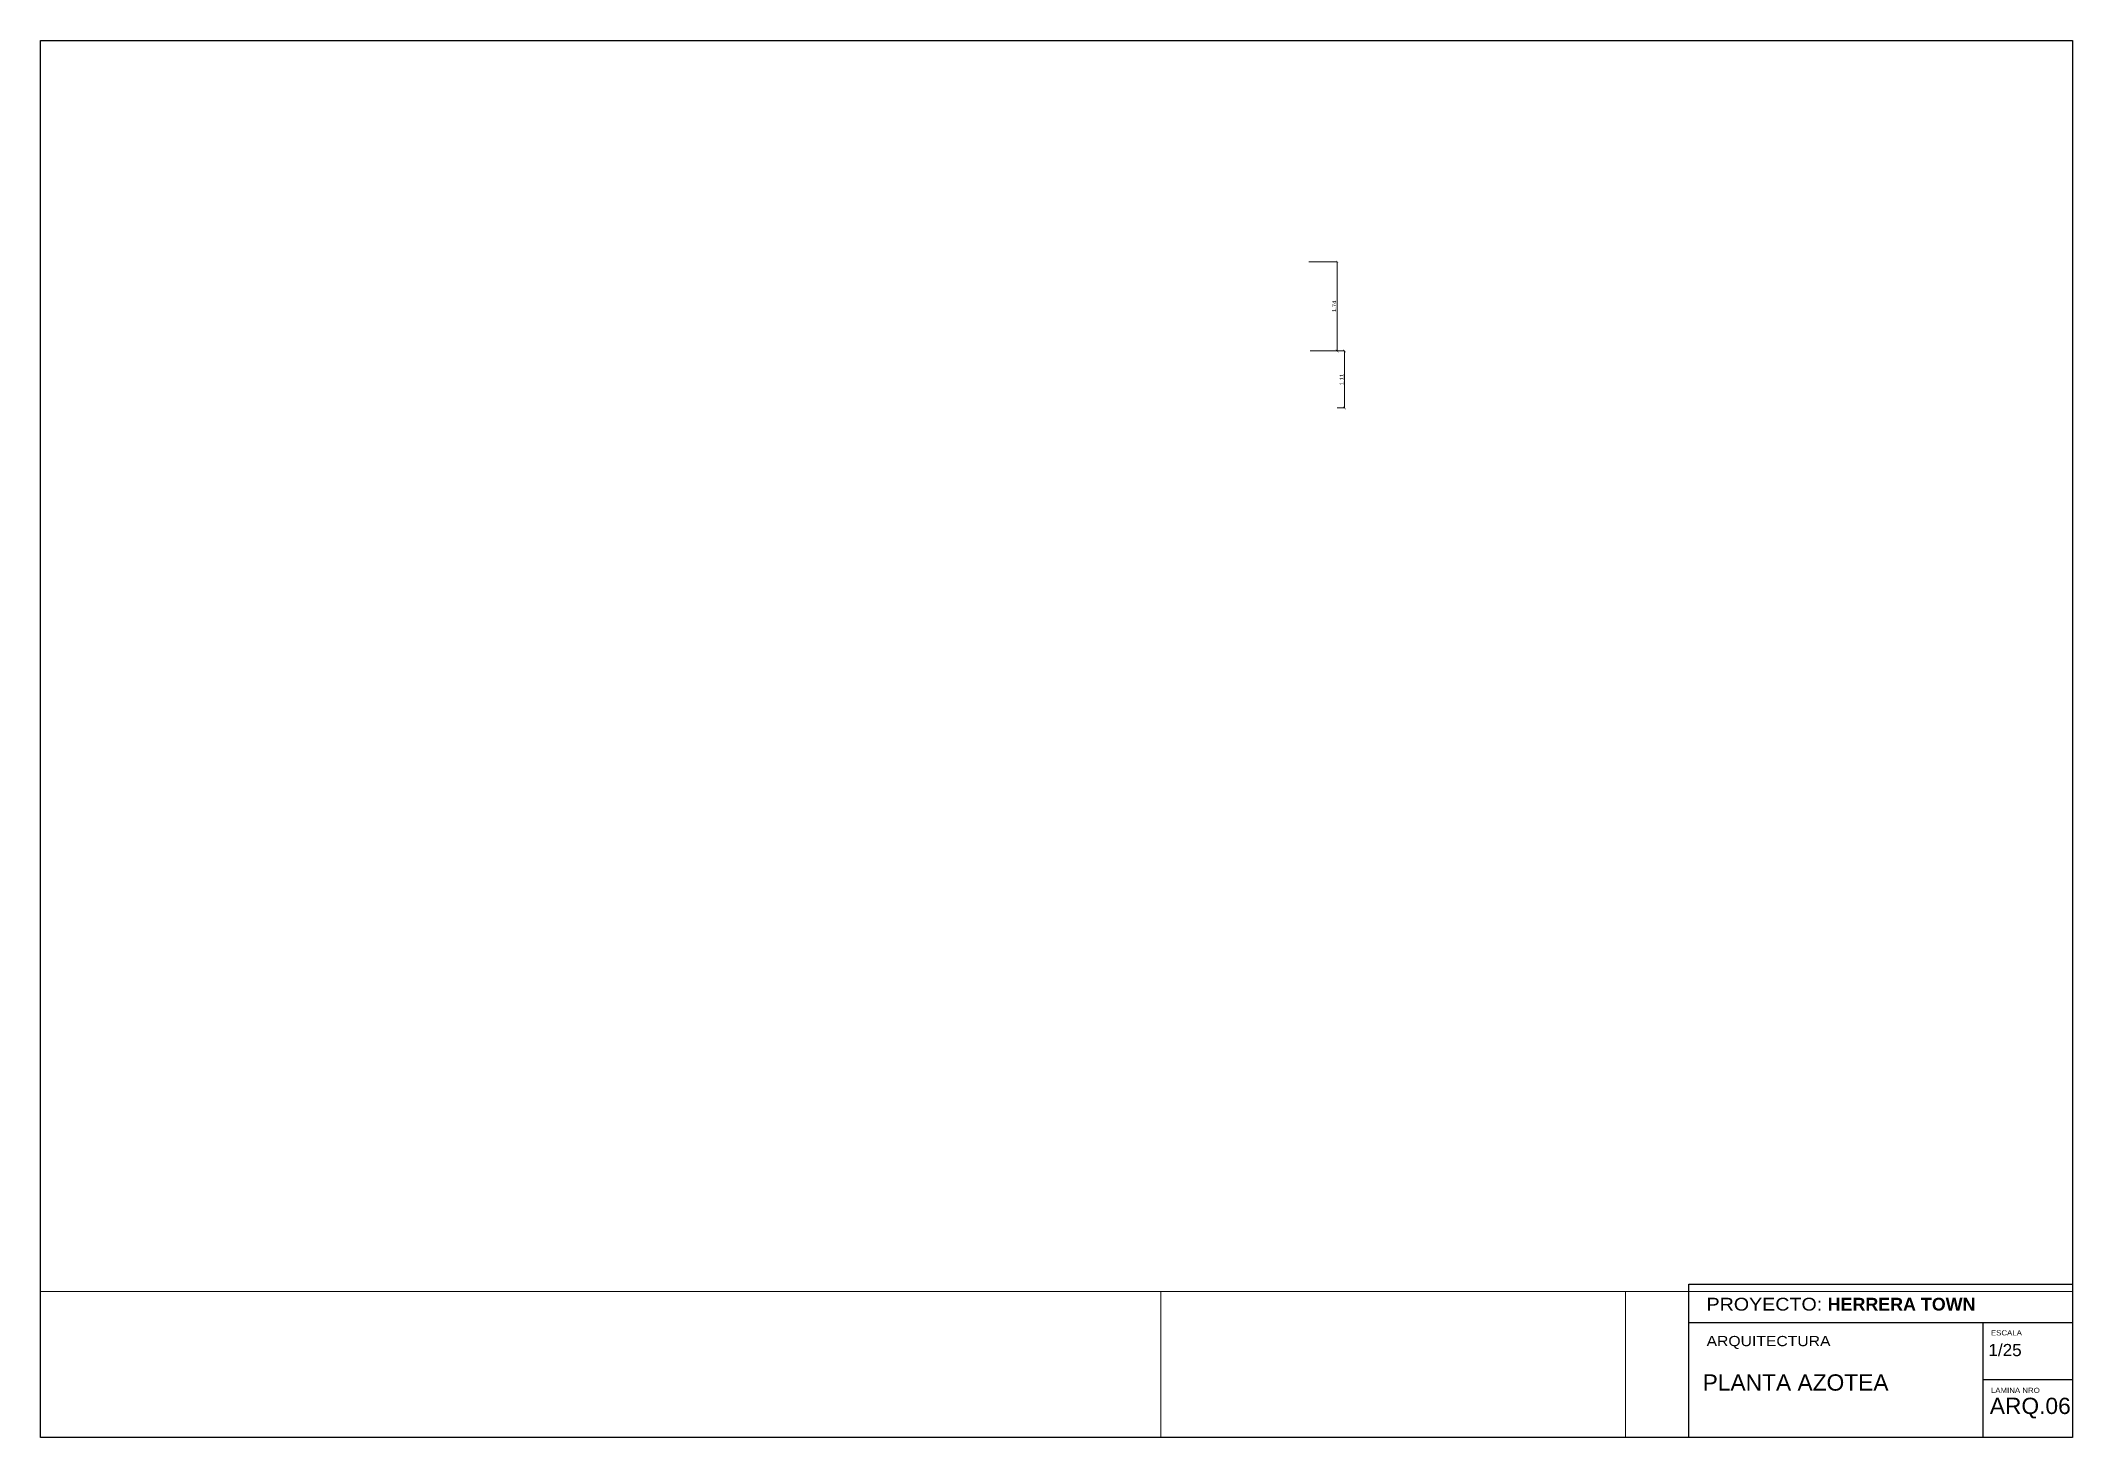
# Paper-space layout '05.TERRAZA (2)' of a CAD drawing. Header units: metres. Extents: x 22 to 817, y 20 to 567.
# The model-space entities are those that its viewports show. They can reach past a viewport. Long polylines and large blocks are cut down to what shows.
import ezdxf
from ezdxf.enums import TextEntityAlignment as Align

# ---------------------------------------------------------------- set-up
doc = ezdxf.new("R2010")
doc.units = ezdxf.units.M
doc.header["$LTSCALE"] = 10
for name, color, linetype in [('0.1', 1, 'Continuous'), ('A-Pisos', 1, 'Continuous'), ('NRO.ROTULO', 1, 'Continuous')]:
    doc.layers.add(name, color=color, linetype=linetype)
doc.styles.add('1-50', font='arial.ttf', dxfattribs={"width": 1.1, "height": 0.075})
doc.styles.add('Arial', font='arial.ttf')
doc.styles.add('ROMANS', font='arial.ttf', dxfattribs={"width": 1.02, "height": 1.2})
doc.dimstyles.new('1-50', dxfattribs={"dimscale": 0, "dimtxt": 0.075, "dimasz": 0.05, "dimexe": 0, "dimexo": 0.025, "dimgap": 0.02, "dimtad": 1, "dimzin": 4, "dimdsep": 46, "dimtxsty": '1-50', "dimblk": 'ARCHTICK', "dimcen": 0.09, "dimclrd": 256, "dimclre": 8, "dimclrt": 2, "dimadec": 0, "dimazin": 3, "dimtfac": 1, "dimtofl": 0, "dimtmove": 2, "dimatfit": 3, "dimldrblk": 'OPEN90', "dimfxl": 1, "dimtolj": 1, "dimtzin": 0, "dimlwd": 18, "dimlwe": 18, "dimarcsym": 0})

# ---------------------------------------------------------------- blocks, each defined once
blk = doc.blocks.new('rótulo')
for p, q in [((-35, 45), (-35, 0)), ((0, 22.5), (-35, 22.5))]:
    blk.add_line(p, q)
for points in [[(0, 0), (-794.85, 0), (-794.85, 546.62), (0, 546.62)], [(0, 0), (-150, 0), (-150, 60), (0, 60)]]:
    blk.add_lwpolyline(points, close=True)
blk.add_lwpolyline([(-150, 45), (0, 45)])
at = {"layer": '0.1'}
blk.add_line((0, 45), (0, 0), dxfattribs=at)
at = {"attachment_point": 1, "style": '1-50'}
for s, width, gutter_width, heights, insert, char_height in [('PROYECTO: {\\fArial|b1|i0|c0|p34;HERRERA TOWN}', 176.8359, 1.12, [0], (-143.11, 54.63), 5), ('ARQUITECTURA', 55.379, 1.93, [6.85], (-143.1, 39.7), 4), ('ESCALA', 32.3125, 1.12, [3.99], (-31.86, 41.91), 2), ('LAMINA NRO', 32.3125, 1.12, [3.99], (-31.86, 19.41), 2)]:
    blk.add_mtext_dynamic_manual_height_columns(s, width=width, gutter_width=gutter_width, heights=heights, dxfattribs=dict(at, insert=insert, char_height=char_height))
blk = doc.blocks.new('A$C3C1573BB')
at = {"style": 'ROMANS'}
for tag, p in [('ESCALA', (-15.56, -25.32)), ('TITULO', (-70.23, -37.14)), ('NRO', (-20.74, -36.81))]:
    blk.add_attdef(tag, p, '', height=1.5, dxfattribs=at)
blk = doc.blocks.new('_ArchTick')
at = {"color": 0, "linetype": 'ByBlock', "const_width": 0.15}
blk.add_lwpolyline([(-0.5, -0.5), (0.5, 0.5)], dxfattribs=at)
blk = doc.blocks.new('*D97')
at = {"layer": 'A-Pisos', "color": 8, "lineweight": 18, "transparency": 16777216}
for p, q in [((358.321, -270.326), (358.872, -270.326)), ((358.341, -272.071), (358.872, -272.071))]:
    blk.add_line(p, q, dxfattribs=at)
at = {"layer": 'A-Pisos', "lineweight": 18, "transparency": 16777216}
blk.add_line((358.872, -270.326), (358.872, -272.071), dxfattribs=at)
at = {"layer": 'Defpoints', "color": 0, "transparency": 16777216}
for p in [(358.296, -270.326), (358.316, -272.071), (358.872, -272.071)]:
    blk.add_point(p, dxfattribs=at)
at = {"layer": 'A-Pisos', "lineweight": 18, "transparency": 16777216, "xscale": 0.05, "yscale": 0.05, "zscale": 0.05}
for p, rotation in [((358.872, -270.326), 90), ((358.872, -272.071), 270)]:
    blk.add_blockref('_ArchTick', p, dxfattribs=dict(at, rotation=rotation))
at = {"layer": 'A-Pisos', "color": 2, "transparency": 16777216, "insert": (358.814, -271.198), "char_height": 0.075, "attachment_point": 5, "rotation": 90, "style": '1-50'}
blk.add_mtext('\\A1;1.74', dxfattribs=at)
blk = doc.blocks.new('_Open90')
at = {"color": 0, "linetype": 'ByBlock', "lineweight": -2}
for p, q in [((0, 0), (-1, 0)), ((-0.5, 0.5), (0, 0)), ((0, 0), (-0.5, -0.5))]:
    blk.add_line(p, q, dxfattribs=at)
blk = doc.blocks.new('*D98')
at = {"layer": 'A-Pisos', "color": 8, "lineweight": 18, "transparency": 16777216}
for p, q in [((358.868, -272.071), (359.015, -272.071)), ((358.871, -273.186), (359.015, -273.186))]:
    blk.add_line(p, q, dxfattribs=at)
at = {"layer": 'A-Pisos', "lineweight": 18, "transparency": 16777216}
blk.add_line((359.015, -272.071), (359.015, -273.186), dxfattribs=at)
at = {"layer": 'Defpoints', "color": 0, "transparency": 16777216}
for p in [(358.843, -272.071), (358.846, -273.186), (359.015, -273.186)]:
    blk.add_point(p, dxfattribs=at)
at = {"layer": 'A-Pisos', "lineweight": 18, "transparency": 16777216, "xscale": 0.05, "yscale": 0.05, "zscale": 0.05}
for p, rotation in [((359.015, -272.071), 90), ((359.015, -273.186), 270)]:
    blk.add_blockref('_ArchTick', p, dxfattribs=dict(at, rotation=rotation))
at = {"layer": 'A-Pisos', "color": 2, "transparency": 16777216, "insert": (358.958, -272.629), "char_height": 0.075, "attachment_point": 5, "rotation": 90, "style": '1-50'}
blk.add_mtext('\\A1;1.11', dxfattribs=at)

msp = doc.modelspace()

# ---------------------------------------------------------------- dimensions: what is measured, and where the dimension line sits
at = {"layer": 'A-Pisos'}
for base, p1, p2, picture, middle in [((358.8721, -272.0709), (358.2956, -270.326), (358.3156, -272.0709), '*D97', (358.8145, -271.1984)), ((359.01547, -273.18601), (358.8432, -272.07104), (358.84554, -273.18601), '*D98', (358.95782, -272.62852))]:
    dim = msp.add_linear_dim(base=base, p1=p1, p2=p2, angle=90, dimstyle='1-50', override={"dimscale": 1}, dxfattribs=at)
    dim.commit()
    dim.dimension.update_dxf_attribs({"geometry": picture, "text_midpoint": middle})

psp = doc.layouts.new('05.TERRAZA (2)')

# ---------------------------------------------------------------- block references
at = {"layer": 'A-Pisos'}
psp.add_blockref('rótulo', (816.5, 20.23), dxfattribs=at)
at = {"layer": 'NRO.ROTULO'}
ref = psp.add_blockref('A$C3C1573BB', (881.7, 113.48), dxfattribs=dict(at, xscale=1.593503793837272, yscale=1.593503793837272, zscale=1.593503793837272))
ref.add_attrib('TITULO', 'PLANTA AZOTEA', dxfattribs={"layer": '0', "height": 6.374, "style": 'Arial'}).set_placement((671.86, 44.9), align=Align.TOP_LEFT)
ref.add_attrib('NRO', 'ARQ.06', dxfattribs={"layer": '0', "height": 6.374, "style": 'Arial'}).set_placement((784.2, 35.75), align=Align.TOP_LEFT)
ref.add_attrib('ESCALA', '1/25', dxfattribs={"layer": '0', "height": 4.781, "style": 'Arial'}).set_placement((783.67, 56.8), align=Align.TOP_LEFT)

# ---------------------------------------------------------------- viewports
at = {"layer": 'Defpoints', "view_target_point": (267.985, -282.826)}
psp.add_viewport(center=(419.08, 322.09), size=(794.85, 489.5375), view_center_point=(85.397, 4.59), view_height=24.47688, dxfattribs=at)
psp.add_viewport(center=(550.78, 48.78), size=(181.7, 57.0852), view_center_point=(232.534, 139.984), view_height=28.54258, status=3, dxfattribs=at)

doc.saveas('drawing.dxf')
